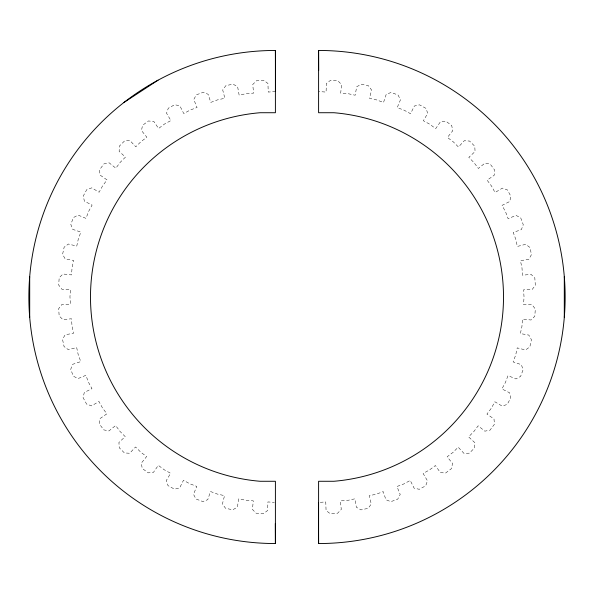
<?xml version="1.0" encoding="UTF-8"?>
<svg xmlns="http://www.w3.org/2000/svg" width="594" height="594" viewBox="0 0 594 594"><rect width="100%" height="100%" fill="white"/><g stroke="black" fill="none" stroke-linecap="round" stroke-linejoin="round"><path stroke-width="0.45" stroke-dasharray="2.97 2.23" d="M275.564 91.55L268.243 92.07L267.931 83.487L263.721 80.257L256.415 80.777L252.717 84.563L253.638 93.102L246.324 93.614L239.152 95.174L237.622 86.724L232.997 84.125L225.839 85.677L222.713 89.954L224.844 98.27L217.671 99.829L210.796 102.383L208.078 94.246L203.133 92.33L196.265 94.884L193.785 99.562L197.074 107.492L190.199 110.046L183.754 113.558L179.908 105.888L174.74 104.7L168.31 108.205L166.52 113.187L170.901 120.567L164.464 124.079L158.583 128.467L153.816 121.473L148.396 120.976L142.53 125.364L141.469 130.554L146.859 137.229L140.978 141.624L135.788 146.807L129.938 140.533L124.643 140.845L119.453 146.02L119.142 151.307L125.431 157.15L120.233 162.333L115.837 168.206L109.148 162.823L103.95 163.892L99.554 169.75L100 175.03L107.054 179.915L102.651 185.788L99.131 192.226L91.743 187.853L86.754 189.642L83.242 196.072L84.422 201.232L92.107 205.064L88.58 211.501L86.011 218.377L78.081 215.095L73.396 217.582L70.827 224.443L72.743 229.381L80.888 232.091L78.319 238.959L76.752 246.131L68.436 244.015L64.152 247.141L62.585 254.299L65.177 258.91L73.626 260.432L72.06 267.597L71.532 274.918L63.001 274.005L59.207 277.71L58.672 285.016L61.902 289.219L70.478 289.516L69.951 296.837L70.463 304.158L61.887 304.47L58.658 308.672L59.177 315.986L62.964 319.683L71.495 318.755L72.015 326.076L73.567 333.249L65.125 334.778L62.526 339.404L64.078 346.562L68.355 349.68L76.671 347.557L78.222 354.729L80.784 361.605L72.639 364.322L70.731 369.268L73.285 376.128L77.963 378.616L85.885 375.319L88.447 382.202L91.959 388.639L84.289 392.486L83.093 397.653L86.605 404.091L91.587 405.88L98.96 401.492L102.472 407.937L106.868 413.818L99.822 418.718L99.376 423.997L103.764 429.87L108.947 430.932L115.63 425.542L120.025 431.415L125.208 436.612L118.926 442.463L119.246 447.757L124.421 452.94L129.707 453.259L135.551 446.97L140.733 452.16L146.607 456.563L141.224 463.253L142.285 468.443L148.151 472.839L153.423 472.401L158.316 465.347L164.189 469.75L170.627 473.269L166.253 480.657L168.043 485.647L174.473 489.159L179.626 487.971L183.464 480.294L189.902 483.82L196.777 486.389L193.496 494.319L195.983 499.005L202.844 501.566L207.781 499.658L210.484 491.513L217.359 494.082L224.532 495.648L222.416 503.964L225.534 508.249L232.692 509.815L237.31 507.217L238.833 498.774L245.998 500.334L253.319 500.868L252.405 509.4L256.111 513.194L263.417 513.721L267.619 510.498L267.916 501.923L274.324 502.383M320.27 502.324L325.757 501.93L326.069 510.513L330.279 513.743L337.585 513.223L341.283 509.437L340.362 500.898L347.676 500.386L354.848 498.826L356.378 507.276L361.004 509.875L368.161 508.323L371.287 504.046L369.156 495.73L376.329 494.171L383.204 491.617L385.922 499.754L390.867 501.67L397.735 499.116L400.215 494.438L396.926 486.508L403.801 483.954L410.246 480.442L414.092 488.112L419.26 489.3L425.69 485.795L427.48 480.813L423.099 473.433L429.536 469.921L435.417 465.533L440.317 472.579L445.604 473.024L451.47 468.636L452.531 463.446L447.141 456.771L453.022 452.376L458.212 447.193L464.063 453.467L469.357 453.155L474.547 447.98L474.858 442.693L468.569 436.85L473.767 431.667L478.163 425.794L484.853 431.177L490.05 430.108L494.446 424.25L494 418.97L486.946 414.085L491.349 408.212L494.869 401.774L502.257 406.148L507.246 404.358L510.758 397.928L509.578 392.768L501.893 388.936L505.42 382.499L507.989 375.623L515.919 378.905L520.604 376.418L523.173 369.557L521.257 364.619L513.112 361.909L515.681 355.041L517.248 347.869L525.564 349.985L529.848 346.859L531.415 339.701L528.823 335.09L520.374 333.568L521.94 326.403L522.468 319.082L530.999 319.995L534.793 316.29L535.328 308.984L532.098 304.781L523.522 304.484L524.049 297.163L523.537 289.842L532.113 289.53L535.343 285.328L534.823 278.014L531.036 274.317L522.505 275.245L521.985 267.924L520.433 260.751L528.875 259.222L531.474 254.596L529.922 247.438L525.645 244.32L517.329 246.443L515.778 239.271L513.216 232.395L521.361 229.678L523.269 224.732L520.715 217.872L516.038 215.384L508.115 218.681L505.553 211.798L502.041 205.361L509.711 201.514L510.907 196.347L507.395 189.909L502.413 188.12L495.04 192.508L491.528 186.063L487.132 180.182L494.178 175.282L494.624 170.003L490.236 164.13L485.053 163.068L478.37 168.458L473.975 162.585L468.792 157.388L475.074 151.537L474.755 146.243L469.579 141.06L464.293 140.741L458.449 147.03L453.267 141.84L447.393 137.437L452.776 130.747L451.715 125.557L445.849 121.161L440.577 121.599L435.684 128.653L429.811 124.25L423.374 120.731L427.747 113.343L425.957 108.353L419.527 104.841L414.374 106.029L410.536 113.706L404.098 110.18L397.223 107.611L400.505 99.681L398.017 94.995L391.156 92.434L386.219 94.342L383.516 102.487L376.641 99.918L369.468 98.352L371.584 90.036L368.466 85.751L361.308 84.185L356.69 86.783L355.167 95.226L348.002 93.666L340.681 93.132L341.595 84.6L337.889 80.806L330.583 80.279L326.381 83.502L326.084 92.077L318.763 91.55"/><path stroke-width="0.89" d="M123.968 102.443L158.056 80.175M318.436 502.45L318.599 543.54A246.54 246.54 0 0 0 565.139 297A246.54 246.54 0 0 0 318.599 50.46L318.681 70.545M275.401 50.46L275.401 112.726L260.127 112.726A184.905 184.905 0 0 0 90.496 297A184.905 184.905 0 0 0 260.127 481.274L275.401 481.274L275.401 543.54A246.54 246.54 0 0 1 28.861 297A246.54 246.54 0 0 1 275.401 50.46L275.564 91.55M275.319 523.455L275.401 543.54M564.3 276.641L564.3 317.359M318.599 50.46L318.599 112.726L333.873 112.726A184.905 184.905 0 0 1 503.504 297A184.905 184.905 0 0 1 333.873 481.274L318.599 481.274L318.599 543.54M29.7 276.641L29.7 317.359"/></g></svg>
